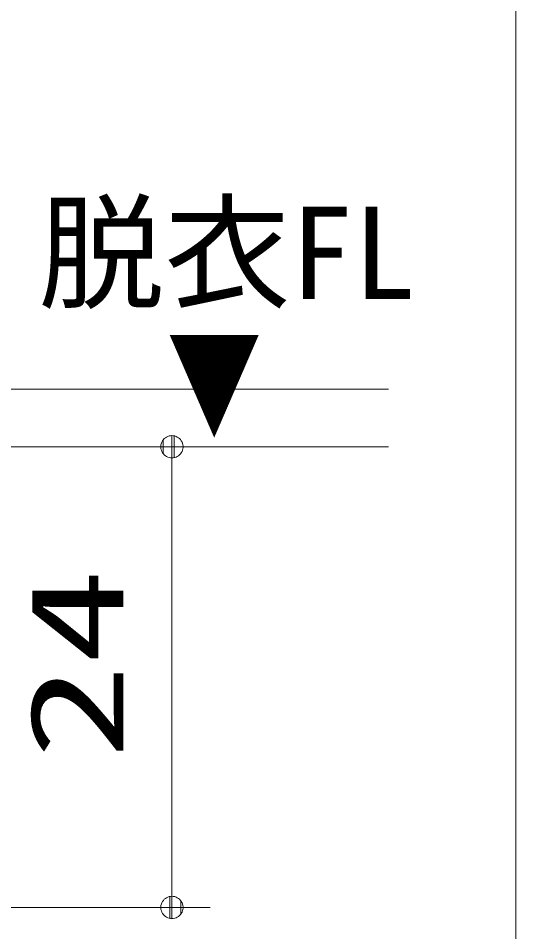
# Model space of a CAD drawing. Units: millimetres on the paper. Extents: x -305 to 305, y -152 to 152.
# Drawn here: x -11.71 to 1.24, y -56.5 to -32.71 of the extents above; entities that cross this region are included whole.
import ezdxf
from ezdxf.enums import TextEntityAlignment as Align

# ---------------------------------------------------------------- set-up
doc = ezdxf.new("R2010")
doc.units = ezdxf.units.MM
doc.layers.add('0-2_0', color=7, linetype='Continuous', lineweight=9)
doc.layers.add('0-5_S4', color=7, linetype='Continuous', lineweight=9)
doc.styles.add('ＭＳ ゴシック', font='')
doc.styles.get('ＭＳ ゴシック').set_extended_font_data('MS Gothic')

# ---------------------------------------------------------------- blocks, each defined once
blk = doc.blocks.new('_DOTSMALL')
at = {"layer": '0-2_0'}
for p, q in [((0.0746, 0.1), (-0.0746, 0.1)), ((0.1223, -0.0248), (-0.1223, -0.0248))]:
    blk.add_line(p, q, dxfattribs=at)
for points in [[(0.125, 0), (0.124, 0.0157), (0.1211, 0.0311), (0.1162, 0.046), (0.1095, 0.0602), (0.1011, 0.0735), (0.0911, 0.0856), (0.0797, 0.0963), (0.067, 0.1055), (0.0532, 0.1131), (0.0386, 0.1189), (0.0234, 0.1228), (0.0078, 0.1248), (-0.0078, 0.1248), (-0.0234, 0.1228), (-0.0386, 0.1189), (-0.0532, 0.1131), (-0.067, 0.1055), (-0.0797, 0.0963), (-0.0911, 0.0856), (-0.1011, 0.0735), (-0.1095, 0.0602), (-0.1162, 0.046), (-0.1211, 0.0311), (-0.124, 0.0157), (-0.125, 0), (0, 0)], [(-0.125, 0), (-0.124, -0.0157), (-0.1211, -0.0311), (-0.1162, -0.046), (-0.1095, -0.0602), (-0.1011, -0.0735), (-0.0911, -0.0856), (-0.0797, -0.0963), (-0.067, -0.1055), (-0.0532, -0.1131), (-0.0386, -0.1189), (-0.0234, -0.1228), (-0.0078, -0.1248), (0.0078, -0.1248), (0.0234, -0.1228), (0.0386, -0.1189), (0.0532, -0.1131), (0.067, -0.1055), (0.0797, -0.0963), (0.0911, -0.0856), (0.1011, -0.0735), (0.1095, -0.0602), (0.1162, -0.046), (0.1211, -0.0311), (0.124, -0.0157), (0.125, 0), (0, 0)]]:
    blk.add_lwpolyline(points, close=True, dxfattribs=at)

msp = doc.modelspace()

# ---------------------------------------------------------------- linework, layer by layer
at = {"layer": '0-5_S4'}
for p, q in [((1.244, -25.046), (1.244, -90.506)), ((-18.298, -42.368), (-2.067, -42.368)), ((-18.298, -43.866), (-2.067, -43.866)), ((-18.298, -43.868), (-6.709, -43.868)), ((-7.709, -43.868), (-7.709, -55.865)), ((-25.798, -55.865), (-6.709, -55.865))]:
    msp.add_line(p, q, dxfattribs=at)

# ---------------------------------------------------------------- block references
at = {"layer": '0-5_S4', "xscale": 2.32, "yscale": 2.32}
for p, rotation in [((-7.709, -43.868), 90), ((-7.709, -55.865), 270)]:
    msp.add_blockref('_DOTSMALL', p, dxfattribs=dict(at, rotation=rotation))

# ---------------------------------------------------------------- texts
at = {"layer": '0-5_S4', "style": 'ＭＳ ゴシック'}
msp.add_text('脱衣FL', height=2.405, dxfattribs=at).set_placement((-11.186, -40.741), align=Align.BOTTOM_LEFT)
at = {"layer": '0-5_S4', "style": 'ＭＳ ゴシック', "width": 0.75}
msp.add_text('▼', height=2.405, dxfattribs=at).set_placement((-7.838, -44.137), align=Align.BOTTOM_LEFT)
at = {"layer": '0-5_S4', "style": 'ＭＳ ゴシック', "width": 1.5}
msp.add_text('24', height=2.441, rotation=90, dxfattribs=at).set_placement((-8.239, -52.019), align=Align.BOTTOM_LEFT)

doc.saveas('drawing.dxf')
